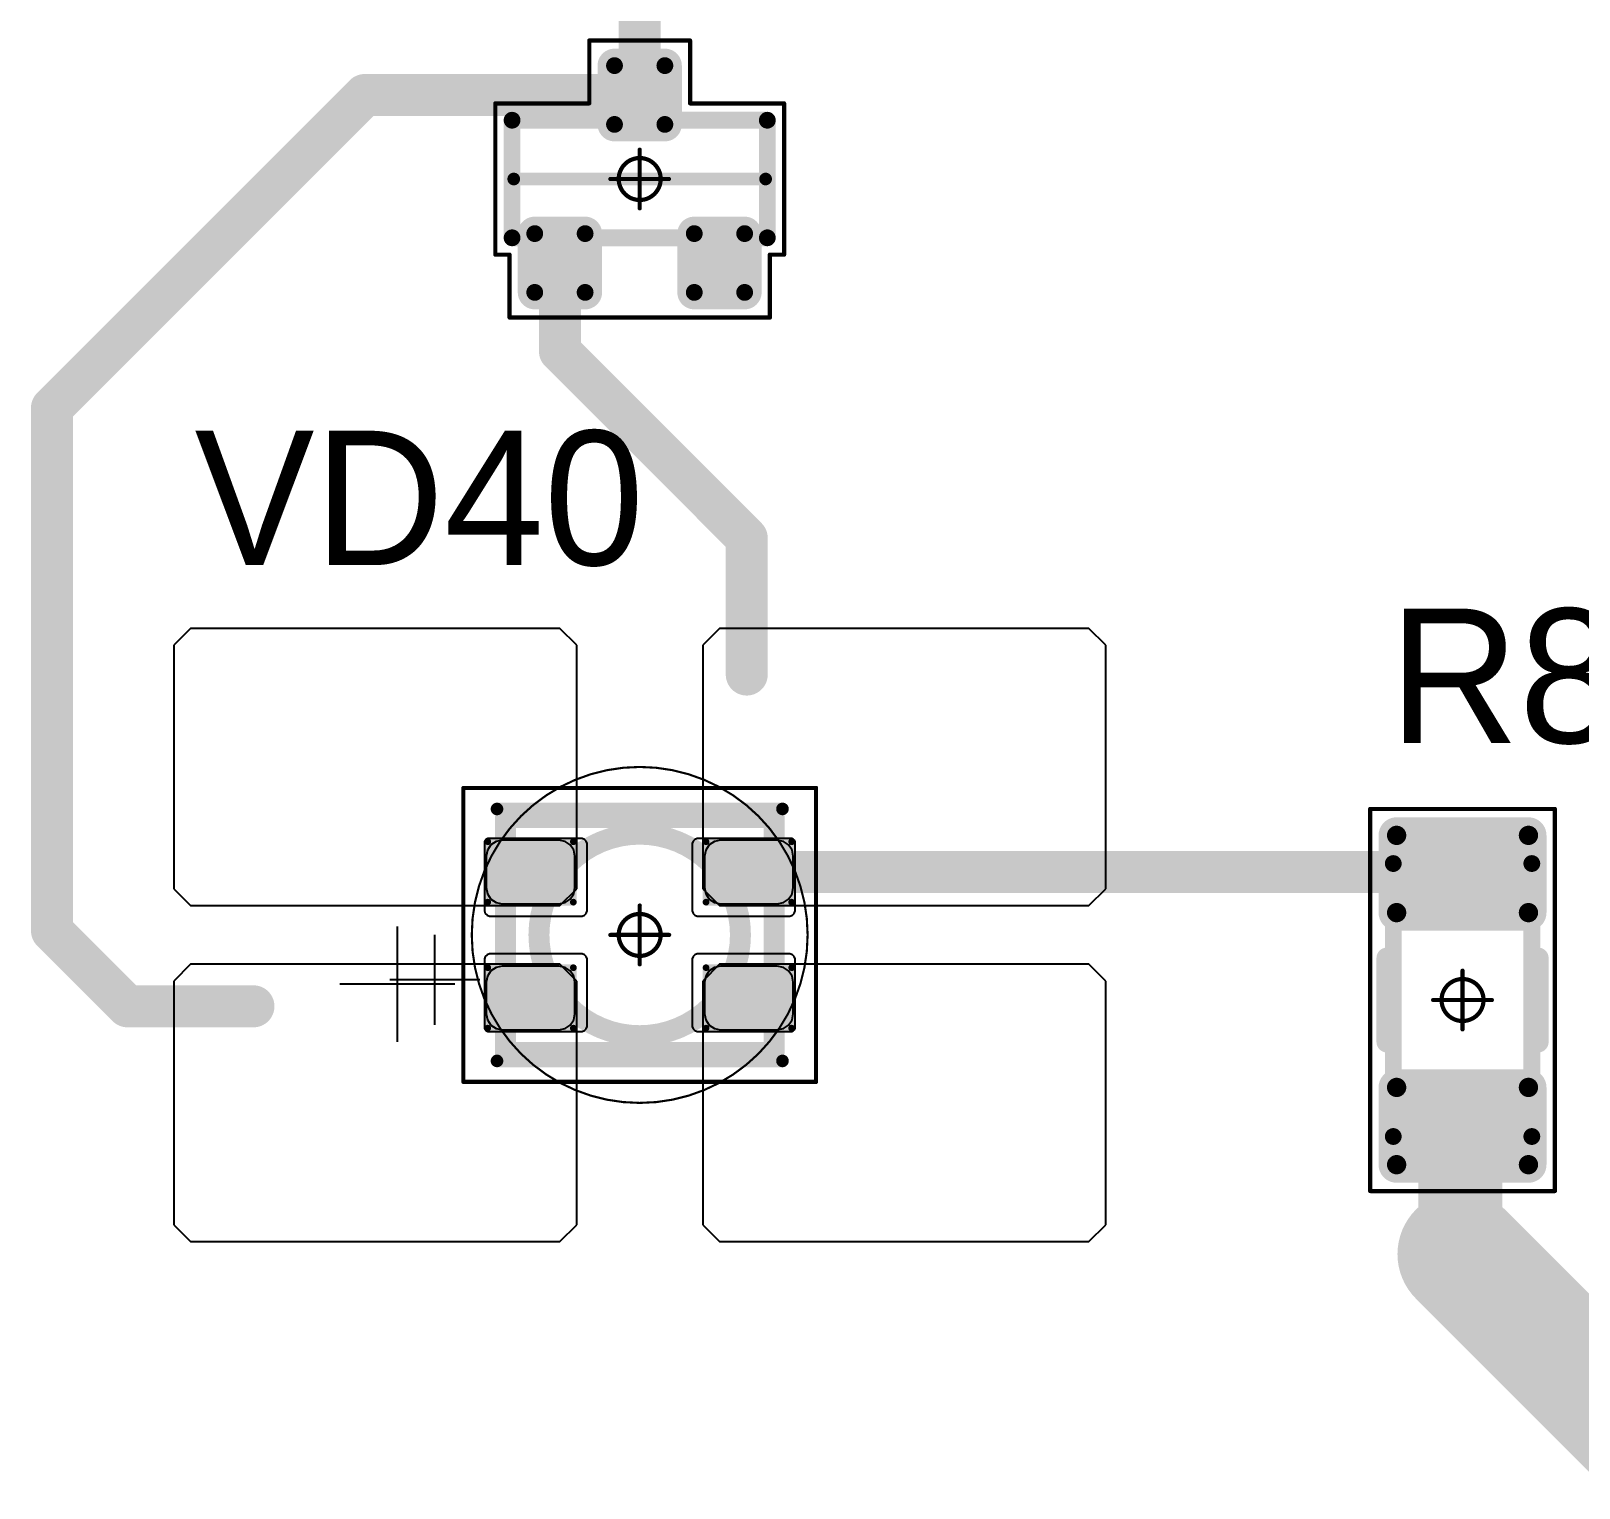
# Model space of a CAD drawing. Header units: millimetres. Extents: x 0 to 400, y 0 to 514.
# Drawn here: x 132.75 to 151.19, y 445.91 to 463.26 of the extents above; entities that cross this region are included whole.
import ezdxf

# ---------------------------------------------------------------- set-up
doc = ezdxf.new("R2010")
doc.units = ezdxf.units.MM
for name, color, linetype in [('Mechanical13', 56, 'Continuous'), ('Mechanical15', 56, 'Continuous'), ('Mechanical2', 216, 'Continuous'), ('TopLayer', 1, 'Continuous'), ('TopOverlay', 2, 'Continuous'), ('TopPaste', 8, 'Continuous'), ('TopSolder', 216, 'Continuous')]:
    doc.layers.add(name, color=color, linetype=linetype)

# ---------------------------------------------------------------- blocks, each defined once
blk = doc.blocks.new('SOT23_142')
at = {"layer": 'Mechanical13', "const_width": 0.2}
for points in [[(-0.7, 1.52), (0.7, 1.52)], [(-0.7, 1.52), (-0.7, -1.52)], [(0.7, 1.52), (0.7, -1.52)], [(-0.7, -1.52), (0.7, -1.52)]]:
    blk.add_lwpolyline(points, dxfattribs=at)
at = {"layer": 'Mechanical13', "const_width": 0.1}
for points in [[(-0.75, 1.52, 1), (-0.65, 1.52, 1)], [(-0.75, 1.52, 1), (-0.65, 1.52, 1)], [(0.65, 1.52, 1), (0.75, 1.52, 1)], [(0.65, 1.52, 1), (0.75, 1.52, 1)], [(-0.75, -1.52, 1), (-0.65, -1.52, 1)], [(-0.75, -1.52, 1), (-0.65, -1.52, 1)], [(0.65, -1.52, 1), (0.75, -1.52, 1)], [(0.65, -1.52, 1), (0.75, -1.52, 1)]]:
    blk.add_lwpolyline(points, format="xyb", close=True, dxfattribs=at)
at = {"layer": 'Mechanical15', "const_width": 0.05}
for points in [[(-0.9, 1.72), (-0.9, 1.55)], [(-0.9, 1.72), (0.9, 1.72)], [(0.9, 1.72), (0.9, 0.6)], [(-1.65, 1.55), (-1.65, -1.55)], [(-1.65, 1.55), (-0.9, 1.55)], [(0.9, 0.6), (1.65, 0.6)], [(1.65, 0.6), (1.65, -0.6)], [(0, 0.35), (0, -0.35)], [(-0.35, 0), (0.35, 0)], [(0.9, -0.6), (1.65, -0.6)], [(0.9, -0.6), (0.9, -1.72)], [(-1.65, -1.55), (-0.9, -1.55)], [(-0.9, -1.55), (-0.9, -1.72)], [(-0.9, -1.72), (0.9, -1.72)]]:
    blk.add_lwpolyline(points, dxfattribs=at)
at = {"layer": 'Mechanical15'}
for points, const_width in [([(-0.913, 1.72, 1), (-0.888, 1.72, 1)], 0.025), ([(-0.913, 1.72, 1), (-0.888, 1.72, 1)], 0.025), ([(0.888, 1.72, 1), (0.913, 1.72, 1)], 0.025), ([(0.888, 1.72, 1), (0.913, 1.72, 1)], 0.025), ([(-1.662, 1.55, 1), (-1.637, 1.55, 1)], 0.025), ([(-1.662, 1.55, 1), (-1.637, 1.55, 1)], 0.025), ([(-0.913, 1.55, 1), (-0.888, 1.55, 1)], 0.025), ([(-0.913, 1.55, 1), (-0.888, 1.55, 1)], 0.025), ([(0.888, 0.6, 1), (0.913, 0.6, 1)], 0.025), ([(0.888, 0.6, 1), (0.913, 0.6, 1)], 0.025), ([(1.637, 0.6, 1), (1.662, 0.6, 1)], 0.025), ([(1.637, 0.6, 1), (1.662, 0.6, 1)], 0.025), ([(-0.012, 0.35, 1), (0.012, 0.35, 1)], 0.025), ([(0.25, 0, 1), (-0.25, 0, 1)], 0.05), ([(-0.362, 0, 1), (-0.337, 0, 1)], 0.025), ([(-0.262, 0, 1), (-0.238, 0, 1)], 0.025), ([(0.238, 0, 1), (0.262, 0, 1)], 0.025), ([(0.337, 0, 1), (0.362, 0, 1)], 0.025), ([(-0.012, -0.35, 1), (0.012, -0.35, 1)], 0.025), ([(0.888, -0.6, 1), (0.913, -0.6, 1)], 0.025), ([(0.888, -0.6, 1), (0.913, -0.6, 1)], 0.025), ([(1.637, -0.6, 1), (1.662, -0.6, 1)], 0.025), ([(1.637, -0.6, 1), (1.662, -0.6, 1)], 0.025), ([(-1.662, -1.55, 1), (-1.637, -1.55, 1)], 0.025), ([(-1.662, -1.55, 1), (-1.637, -1.55, 1)], 0.025), ([(-0.913, -1.55, 1), (-0.888, -1.55, 1)], 0.025), ([(-0.913, -1.55, 1), (-0.888, -1.55, 1)], 0.025), ([(-0.913, -1.72, 1), (-0.888, -1.72, 1)], 0.025), ([(-0.913, -1.72, 1), (-0.888, -1.72, 1)], 0.025), ([(0.888, -1.72, 1), (0.913, -1.72, 1)], 0.025), ([(0.888, -1.72, 1), (0.913, -1.72, 1)], 0.025)]:
    blk.add_lwpolyline(points, format="xyb", close=True, dxfattribs=dict(at, const_width=const_width))
at = {"layer": 'TopLayer', "const_width": 0.1}
for points in [[(-1.4, 1.25, 1), (-1.3, 1.25, 1)], [(-0.7, 1.25, 1), (-0.6, 1.25, 1)], [(-1.4, 0.65, 1), (-1.3, 0.65, 1)], [(-0.7, 0.65, 1), (-0.6, 0.65, 1)], [(0.6, 0.3, 1), (0.7, 0.3, 1)], [(1.3, 0.3, 1), (1.4, 0.3, 1)], [(0.6, -0.3, 1), (0.7, -0.3, 1)], [(1.3, -0.3, 1), (1.4, -0.3, 1)], [(-1.4, -0.65, 1), (-1.3, -0.65, 1)], [(-0.7, -0.65, 1), (-0.6, -0.65, 1)], [(-1.4, -1.25, 1), (-1.3, -1.25, 1)], [(-0.7, -1.25, 1), (-0.6, -1.25, 1)]]:
    blk.add_lwpolyline(points, format="xyb", close=True, dxfattribs=at)
at = {"layer": 'TopLayer'}
for points in [[(-1.35, 1.35), (-1.35, 0.55), (-0.65, 1.35), (-0.65, 0.55)], [(-1.45, 1.25), (-1.45, 0.65), (-0.55, 1.25), (-0.55, 0.65)], [(0.65, 0.4), (0.65, -0.4), (1.35, 0.4), (1.35, -0.4)], [(0.55, 0.3), (0.55, -0.3), (1.45, 0.3), (1.45, -0.3)], [(-1.35, -0.55), (-1.35, -1.35), (-0.65, -0.55), (-0.65, -1.35)], [(-1.45, -0.65), (-1.45, -1.25), (-0.55, -0.65), (-0.55, -1.25)]]:
    blk.add_solid(points, dxfattribs=at)
at = {"layer": 'TopOverlay', "const_width": 0.15}
blk.add_lwpolyline([(0, 1.5), (0, -1.5)], dxfattribs=at)
at = {"layer": 'TopOverlay', "const_width": 0.075}
for points in [[(-0.038, 1.5, 1), (0.038, 1.5, 1)], [(-0.038, -1.5, 1), (0.038, -1.5, 1)]]:
    blk.add_lwpolyline(points, format="xyb", close=True, dxfattribs=at)
at = {"layer": 'TopPaste', "const_width": 0.075}
for points in [[(-1.387, 1.25, 1), (-1.313, 1.25, 1)], [(-0.687, 1.25, 1), (-0.613, 1.25, 1)], [(-1.387, 0.65, 1), (-1.313, 0.65, 1)], [(-0.687, 0.65, 1), (-0.613, 0.65, 1)], [(0.613, 0.3, 1), (0.687, 0.3, 1)], [(1.313, 0.3, 1), (1.387, 0.3, 1)], [(0.613, -0.3, 1), (0.687, -0.3, 1)], [(1.313, -0.3, 1), (1.387, -0.3, 1)], [(-1.387, -0.65, 1), (-1.313, -0.65, 1)], [(-0.687, -0.65, 1), (-0.613, -0.65, 1)], [(-1.387, -1.25, 1), (-1.313, -1.25, 1)], [(-0.687, -1.25, 1), (-0.613, -1.25, 1)]]:
    blk.add_lwpolyline(points, format="xyb", close=True, dxfattribs=at)
at = {"layer": 'TopPaste'}
for points in [[(-1.35, 1.325), (-1.35, 0.575), (-0.65, 1.325), (-0.65, 0.575)], [(-1.425, 1.25), (-1.425, 0.65), (-0.575, 1.25), (-0.575, 0.65)], [(0.65, 0.375), (0.65, -0.375), (1.35, 0.375), (1.35, -0.375)], [(0.575, 0.3), (0.575, -0.3), (1.425, 0.3), (1.425, -0.3)], [(-1.425, -0.65), (-1.425, -1.25), (-0.575, -0.65), (-0.575, -1.25)], [(-1.35, -0.575), (-1.35, -1.325), (-0.65, -0.575), (-0.65, -1.325)]]:
    blk.add_solid(points, dxfattribs=at)
at = {"layer": 'TopSolder', "const_width": 0.202}
for points in [[(-1.451, 1.25, 1), (-1.249, 1.25, 1)], [(-0.751, 1.25, 1), (-0.549, 1.25, 1)], [(-1.451, 0.65, 1), (-1.249, 0.65, 1)], [(-0.751, 0.65, 1), (-0.549, 0.65, 1)], [(0.549, 0.3, 1), (0.751, 0.3, 1)], [(1.249, 0.3, 1), (1.451, 0.3, 1)], [(0.549, -0.3, 1), (0.751, -0.3, 1)], [(1.249, -0.3, 1), (1.451, -0.3, 1)], [(-1.451, -0.65, 1), (-1.249, -0.65, 1)], [(-0.751, -0.65, 1), (-0.549, -0.65, 1)], [(-1.451, -1.25, 1), (-1.249, -1.25, 1)], [(-0.751, -1.25, 1), (-0.549, -1.25, 1)]]:
    blk.add_lwpolyline(points, format="xyb", close=True, dxfattribs=at)
at = {"layer": 'TopSolder'}
for points in [[(-1.35, 1.452), (-1.35, 0.448), (-0.65, 1.452), (-0.65, 0.448)], [(-1.552, 1.25), (-1.552, 0.65), (-0.448, 1.25), (-0.448, 0.65)], [(0.65, 0.502), (0.65, -0.502), (1.35, 0.502), (1.35, -0.502)], [(0.448, 0.3), (0.448, -0.3), (1.552, 0.3), (1.552, -0.3)], [(-1.35, -0.448), (-1.35, -1.452), (-0.65, -0.448), (-0.65, -1.452)], [(-1.552, -0.65), (-1.552, -1.25), (-0.448, -0.65), (-0.448, -1.25)]]:
    blk.add_solid(points, dxfattribs=at)
blk = doc.blocks.new('E65F_315')
at = {"layer": 'Mechanical13'}
for p, q in [((2.441, 1.071), (2.441, 0)), ((1.905, 0.536), (2.976, 0.536))]:
    blk.add_line(p, q, dxfattribs=at)
at = {"layer": 'Mechanical13', "const_width": 0.25}
for points in [[(-1.6, 1.4), (-1.6, -1.4)], [(1.6, 1.4), (-1.6, 1.4)], [(1.6, 1.4), (1.6, -1.4)], [(1.6, -1.4), (-1.6, -1.4)]]:
    blk.add_lwpolyline(points, dxfattribs=at)
at = {"layer": 'Mechanical13'}
for points, const_width in [([(-1.663, 1.4, 1), (-1.538, 1.4, 1)], 0.125), ([(-1.663, 1.4, 1), (-1.538, 1.4, 1)], 0.125), ([(1.537, 1.4, 1), (1.662, 1.4, 1)], 0.125), ([(1.537, 1.4, 1), (1.662, 1.4, 1)], 0.125), ([(1.2, 0, 1), (-1.2, 0, 1)], 0.25), ([(-1.263, 0, 1), (-1.138, 0, 1)], 0.125), ([(1.137, 0, 1), (1.262, 0, 1)], 0.125), ([(-1.663, -1.4, 1), (-1.538, -1.4, 1)], 0.125), ([(-1.663, -1.4, 1), (-1.538, -1.4, 1)], 0.125), ([(1.537, -1.4, 1), (1.662, -1.4, 1)], 0.125), ([(1.537, -1.4, 1), (1.662, -1.4, 1)], 0.125)]:
    blk.add_lwpolyline(points, format="xyb", close=True, dxfattribs=dict(at, const_width=const_width))
at = {"layer": 'Mechanical15', "const_width": 0.05}
for points in [[(2.1, 1.75), (-2.1, 1.75)], [(-2.1, 1.75), (-2.1, -1.75)], [(2.1, 1.75), (2.1, -1.75)], [(0, 0.35), (0, -0.35)], [(0, 0.35), (0, -0.35)], [(0.35, 0), (-0.35, 0)], [(0.35, 0), (-0.35, 0)], [(2.1, -1.75), (-2.1, -1.75)]]:
    blk.add_lwpolyline(points, dxfattribs=at)
at = {"layer": 'Mechanical15'}
for points, const_width in [([(-2.113, 1.75, 1), (-2.088, 1.75, 1)], 0.025), ([(-2.113, 1.75, 1), (-2.088, 1.75, 1)], 0.025), ([(2.087, 1.75, 1), (2.112, 1.75, 1)], 0.025), ([(2.087, 1.75, 1), (2.112, 1.75, 1)], 0.025), ([(-0.013, 0.35, 1), (0.012, 0.35, 1)], 0.025), ([(-0.013, 0.35, 1), (0.012, 0.35, 1)], 0.025), ([(0.25, 0, 1), (-0.25, 0, 1)], 0.05), ([(0.25, 0, 1), (-0.25, 0, 1)], 0.05), ([(-0.363, 0, 1), (-0.338, 0, 1)], 0.025), ([(-0.363, 0, 1), (-0.338, 0, 1)], 0.025), ([(-0.263, 0, 1), (-0.238, 0, 1)], 0.025), ([(-0.263, 0, 1), (-0.238, 0, 1)], 0.025), ([(0.237, 0, 1), (0.262, 0, 1)], 0.025), ([(0.237, 0, 1), (0.262, 0, 1)], 0.025), ([(0.337, 0, 1), (0.362, 0, 1)], 0.025), ([(0.337, 0, 1), (0.362, 0, 1)], 0.025), ([(-0.013, -0.35, 1), (0.012, -0.35, 1)], 0.025), ([(-0.013, -0.35, 1), (0.012, -0.35, 1)], 0.025), ([(-2.113, -1.75, 1), (-2.088, -1.75, 1)], 0.025), ([(-2.113, -1.75, 1), (-2.088, -1.75, 1)], 0.025), ([(2.087, -1.75, 1), (2.112, -1.75, 1)], 0.025), ([(2.087, -1.75, 1), (2.112, -1.75, 1)], 0.025)]:
    blk.add_lwpolyline(points, format="xyb", close=True, dxfattribs=dict(at, const_width=const_width))
at = {"layer": 'TopLayer'}
for p, q in [((-5.35, 3.65), (-5.55, 3.45)), ((-0.95, 3.65), (-5.35, 3.65)), ((-5.35, 3.65), (-5.35, 3.65)), ((-0.75, 3.45), (-0.95, 3.65)), ((0.95, 3.65), (0.75, 3.45)), ((5.35, 3.65), (0.95, 3.65)), ((0.95, 3.65), (0.95, 3.65)), ((5.55, 3.45), (5.35, 3.65)), ((-5.55, 3.45), (-5.55, 3.45)), ((-5.55, 3.45), (-5.55, 0.55)), ((-0.75, 0.55), (-0.75, 3.45)), ((0.75, 3.45), (0.75, 3.45)), ((0.75, 3.45), (0.75, 0.55)), ((5.55, 0.55), (5.55, 3.45)), ((-5.55, 0.55), (-5.35, 0.35)), ((-0.95, 0.35), (-0.75, 0.55)), ((0.75, 0.55), (0.95, 0.35)), ((5.35, 0.35), (5.55, 0.55)), ((-5.35, 0.35), (-0.95, 0.35)), ((0.95, 0.35), (5.35, 0.35)), ((-5.35, -0.35), (-5.55, -0.55)), ((-0.95, -0.35), (-5.35, -0.35)), ((-5.35, -0.35), (-5.35, -0.35)), ((-0.75, -0.55), (-0.95, -0.35)), ((0.95, -0.35), (0.75, -0.55)), ((5.35, -0.35), (0.95, -0.35)), ((0.95, -0.35), (0.95, -0.35)), ((5.55, -0.55), (5.35, -0.35)), ((-5.55, -0.55), (-5.55, -0.55)), ((-5.55, -0.55), (-5.55, -3.45)), ((-0.75, -3.45), (-0.75, -0.55)), ((0.75, -0.55), (0.75, -0.55)), ((0.75, -0.55), (0.75, -3.45)), ((5.55, -3.45), (5.55, -0.55)), ((-5.55, -3.45), (-5.35, -3.65)), ((-0.95, -3.65), (-0.75, -3.45)), ((0.75, -3.45), (0.95, -3.65)), ((5.35, -3.65), (5.55, -3.45)), ((-5.35, -3.65), (-0.95, -3.65)), ((0.95, -3.65), (5.35, -3.65))]:
    blk.add_line(p, q, dxfattribs=at)
at = {"layer": 'TopLayer', "const_width": 0.04}
for points in [[(-1.83, 1.11, 1), (-1.79, 1.11, 1)], [(-0.81, 1.11, 1), (-0.77, 1.11, 1)], [(0.77, 1.11, 1), (0.81, 1.11, 1)], [(1.79, 1.11, 1), (1.83, 1.11, 1)], [(-1.83, 0.39, 1), (-1.79, 0.39, 1)], [(-0.81, 0.39, 1), (-0.77, 0.39, 1)], [(0.77, 0.39, 1), (0.81, 0.39, 1)], [(1.79, 0.39, 1), (1.83, 0.39, 1)], [(-1.83, -0.39, 1), (-1.79, -0.39, 1)], [(-0.81, -0.39, 1), (-0.77, -0.39, 1)], [(0.77, -0.39, 1), (0.81, -0.39, 1)], [(1.79, -0.39, 1), (1.83, -0.39, 1)], [(-1.83, -1.11, 1), (-1.79, -1.11, 1)], [(-0.81, -1.11, 1), (-0.77, -1.11, 1)], [(0.77, -1.11, 1), (0.81, -1.11, 1)], [(1.79, -1.11, 1), (1.83, -1.11, 1)]]:
    blk.add_lwpolyline(points, format="xyb", close=True, dxfattribs=at)
at = {"layer": 'TopLayer'}
for points in [[(-1.85, 1.11), (-1.85, 0.39), (-0.75, 1.11), (-0.75, 0.39)], [(-1.81, 1.15), (-1.81, 0.35), (-0.79, 1.15), (-0.79, 0.35)], [(0.75, 1.11), (0.75, 0.39), (1.85, 1.11), (1.85, 0.39)], [(0.79, 1.15), (0.79, 0.35), (1.81, 1.15), (1.81, 0.35)], [(-1.81, -0.35), (-1.81, -1.15), (-0.79, -0.35), (-0.79, -1.15)], [(0.79, -0.35), (0.79, -1.15), (1.81, -0.35), (1.81, -1.15)], [(-1.85, -0.39), (-1.85, -1.11), (-0.75, -0.39), (-0.75, -1.11)], [(0.75, -0.39), (0.75, -1.11), (1.85, -0.39), (1.85, -1.11)]]:
    blk.add_solid(points, dxfattribs=at)
at = {"layer": 'TopOverlay'}
for p, q in [((2.886, 1.271), (2.886, -0.1)), ((2.2, 0.586), (3.571, 0.586))]:
    blk.add_line(p, q, dxfattribs=at)
at = {"layer": 'TopOverlay', "const_width": 0.15}
for points in [[(1.7, 1.5), (-1.7, 1.5)], [(1.7, -1.5), (-1.7, -1.5)]]:
    blk.add_lwpolyline(points, dxfattribs=at)
at = {"layer": 'TopOverlay', "const_width": 0.075}
for points in [[(-1.738, 1.5, 1), (-1.663, 1.5, 1)], [(1.662, 1.5, 1), (1.737, 1.5, 1)], [(-1.738, -1.5, 1), (-1.663, -1.5, 1)], [(1.662, -1.5, 1), (1.737, -1.5, 1)]]:
    blk.add_lwpolyline(points, format="xyb", close=True, dxfattribs=at)
at = {"layer": 'TopPaste'}
for p, q in [((-1.711, 1.114), (-1.773, 1.073)), ((-1.638, 1.129), (-1.711, 1.114)), ((-0.963, 1.129), (-1.638, 1.129)), ((-0.889, 1.114), (-0.963, 1.129)), ((-0.827, 1.073), (-0.889, 1.114)), ((0.889, 1.114), (0.827, 1.073)), ((0.962, 1.129), (0.889, 1.114)), ((1.637, 1.129), (0.962, 1.129)), ((1.711, 1.114), (1.637, 1.129)), ((1.773, 1.073), (1.711, 1.114)), ((-1.814, 1.011), (-1.829, 0.938)), ((-1.829, 0.938), (-1.829, 0.563)), ((-1.773, 1.073), (-1.814, 1.011)), ((-0.786, 1.011), (-0.827, 1.073)), ((-0.771, 0.938), (-0.786, 1.011)), ((-0.771, 0.563), (-0.771, 0.938)), ((0.786, 1.011), (0.771, 0.938)), ((0.771, 0.938), (0.771, 0.563)), ((0.827, 1.073), (0.786, 1.011)), ((1.814, 1.011), (1.773, 1.073)), ((1.829, 0.938), (1.814, 1.011)), ((1.829, 0.563), (1.829, 0.938)), ((-1.829, 0.563), (-1.814, 0.489)), ((-0.786, 0.489), (-0.771, 0.563)), ((0.771, 0.563), (0.786, 0.489)), ((1.814, 0.489), (1.829, 0.563)), ((-1.814, 0.489), (-1.773, 0.427)), ((-1.773, 0.427), (-1.711, 0.386)), ((-1.711, 0.386), (-1.638, 0.371)), ((-1.638, 0.371), (-0.963, 0.371)), ((-0.963, 0.371), (-0.889, 0.386)), ((-0.889, 0.386), (-0.827, 0.427)), ((-0.827, 0.427), (-0.786, 0.489)), ((0.786, 0.489), (0.827, 0.427)), ((0.827, 0.427), (0.889, 0.386)), ((0.889, 0.386), (0.962, 0.371)), ((0.962, 0.371), (1.637, 0.371)), ((1.637, 0.371), (1.711, 0.386)), ((1.711, 0.386), (1.773, 0.427)), ((1.773, 0.427), (1.814, 0.489)), ((-1.814, -0.489), (-1.829, -0.563)), ((-1.773, -0.427), (-1.814, -0.489)), ((-1.711, -0.386), (-1.773, -0.427)), ((-1.638, -0.371), (-1.711, -0.386)), ((-0.963, -0.371), (-1.638, -0.371)), ((-0.889, -0.386), (-0.963, -0.371)), ((-0.827, -0.427), (-0.889, -0.386)), ((-0.786, -0.489), (-0.827, -0.427)), ((-0.771, -0.563), (-0.786, -0.489)), ((0.786, -0.489), (0.771, -0.563)), ((0.827, -0.427), (0.786, -0.489)), ((0.889, -0.386), (0.827, -0.427)), ((0.962, -0.371), (0.889, -0.386)), ((1.637, -0.371), (0.962, -0.371)), ((1.711, -0.386), (1.637, -0.371)), ((1.773, -0.427), (1.711, -0.386)), ((1.814, -0.489), (1.773, -0.427)), ((1.829, -0.563), (1.814, -0.489)), ((-1.829, -0.563), (-1.829, -0.938)), ((-0.771, -0.938), (-0.771, -0.563)), ((0.771, -0.563), (0.771, -0.938)), ((1.829, -0.938), (1.829, -0.563)), ((-1.829, -0.938), (-1.814, -1.011)), ((-1.814, -1.011), (-1.773, -1.073)), ((-1.773, -1.073), (-1.711, -1.114)), ((-0.889, -1.114), (-0.827, -1.073)), ((-0.827, -1.073), (-0.786, -1.011)), ((-0.786, -1.011), (-0.771, -0.938)), ((0.771, -0.938), (0.786, -1.011)), ((0.786, -1.011), (0.827, -1.073)), ((0.827, -1.073), (0.889, -1.114)), ((1.711, -1.114), (1.773, -1.073)), ((1.773, -1.073), (1.814, -1.011)), ((1.814, -1.011), (1.829, -0.938)), ((-1.711, -1.114), (-1.638, -1.129)), ((-1.638, -1.129), (-0.963, -1.129)), ((-0.963, -1.129), (-0.889, -1.114)), ((0.889, -1.114), (0.962, -1.129)), ((0.962, -1.129), (1.637, -1.129)), ((1.637, -1.129), (1.711, -1.114))]:
    blk.add_line(p, q, dxfattribs=at)
at = {"layer": 'TopSolder'}
for p, q in [((-1.842, 1.129), (-1.85, 1.111)), ((-1.85, 1.111), (-1.85, 1.101)), ((-1.828, 1.143), (-1.842, 1.129)), ((-1.81, 1.151), (-1.828, 1.143)), ((-1.8, 1.151), (-1.81, 1.151)), ((-0.7, 1.151), (-1.8, 1.151)), ((-0.685, 1.151), (-0.7, 1.151)), ((-0.7, 1.151), (-0.7, 1.151)), ((-0.658, 1.139), (-0.685, 1.151)), ((-0.636, 1.118), (-0.658, 1.139)), ((-0.625, 1.09), (-0.636, 1.118)), ((0.636, 1.118), (0.625, 1.09)), ((0.657, 1.139), (0.636, 1.118)), ((0.685, 1.151), (0.657, 1.139)), ((0.7, 1.151), (0.685, 1.151)), ((1.8, 1.151), (0.7, 1.151)), ((1.81, 1.151), (1.8, 1.151)), ((1.8, 1.151), (1.8, 1.151)), ((1.828, 1.143), (1.81, 1.151)), ((1.842, 1.129), (1.828, 1.143)), ((1.85, 1.111), (1.842, 1.129)), ((1.85, 1.101), (1.85, 1.111)), ((-1.85, 1.101), (-1.85, 1.101)), ((-1.85, 1.101), (-1.85, 0.301)), ((-0.625, 1.076), (-0.625, 1.09)), ((-0.625, 0.301), (-0.625, 1.076)), ((0.625, 1.09), (0.625, 1.076)), ((0.625, 1.076), (0.625, 1.076)), ((0.625, 1.076), (0.625, 0.301)), ((1.85, 0.301), (1.85, 1.101)), ((-1.85, 0.301), (-1.85, 0.286)), ((-1.85, 0.286), (-1.839, 0.258)), ((-1.839, 0.258), (-1.818, 0.237)), ((-1.818, 0.237), (-1.79, 0.226)), ((-1.79, 0.226), (-1.775, 0.226)), ((-1.775, 0.226), (-1.775, 0.226)), ((-1.775, 0.226), (-0.7, 0.226)), ((-0.7, 0.226), (-0.685, 0.226)), ((-0.685, 0.226), (-0.658, 0.237)), ((-0.658, 0.237), (-0.636, 0.258)), ((-0.636, 0.258), (-0.625, 0.286)), ((-0.625, 0.286), (-0.625, 0.301)), ((-0.625, 0.301), (-0.625, 0.301)), ((0.625, 0.301), (0.625, 0.286)), ((0.625, 0.286), (0.636, 0.258)), ((0.636, 0.258), (0.657, 0.237)), ((0.657, 0.237), (0.685, 0.226)), ((0.685, 0.226), (0.7, 0.226)), ((0.7, 0.226), (0.7, 0.226)), ((0.7, 0.226), (1.775, 0.226)), ((1.775, 0.226), (1.79, 0.226)), ((1.79, 0.226), (1.817, 0.237)), ((1.817, 0.237), (1.839, 0.258)), ((1.839, 0.258), (1.85, 0.286)), ((1.85, 0.286), (1.85, 0.301)), ((1.85, 0.301), (1.85, 0.301)), ((-1.839, -0.257), (-1.85, -0.285)), ((-1.85, -0.285), (-1.85, -0.299)), ((-1.85, -0.299), (-1.85, -0.299)), ((-1.85, -0.299), (-1.85, -1.099)), ((-1.818, -0.236), (-1.839, -0.257)), ((-1.79, -0.224), (-1.818, -0.236)), ((-1.775, -0.224), (-1.79, -0.224)), ((-0.7, -0.224), (-1.775, -0.224)), ((-0.685, -0.224), (-0.7, -0.224)), ((-0.7, -0.224), (-0.7, -0.224)), ((-0.658, -0.236), (-0.685, -0.224)), ((-0.636, -0.257), (-0.658, -0.236)), ((-0.625, -0.285), (-0.636, -0.257)), ((-0.625, -0.299), (-0.625, -0.285)), ((-0.625, -1.074), (-0.625, -0.299)), ((0.636, -0.257), (0.625, -0.285)), ((0.625, -0.285), (0.625, -0.299)), ((0.625, -0.299), (0.625, -0.299)), ((0.625, -0.299), (0.625, -1.074)), ((0.657, -0.236), (0.636, -0.257)), ((0.685, -0.224), (0.657, -0.236)), ((0.7, -0.224), (0.685, -0.224)), ((1.775, -0.224), (0.7, -0.224)), ((1.79, -0.224), (1.775, -0.224)), ((1.775, -0.224), (1.775, -0.224)), ((1.817, -0.236), (1.79, -0.224)), ((1.839, -0.257), (1.817, -0.236)), ((1.85, -0.285), (1.839, -0.257)), ((1.85, -0.299), (1.85, -0.285)), ((1.85, -1.099), (1.85, -0.299)), ((-1.85, -1.099), (-1.85, -1.109)), ((-0.636, -1.117), (-0.625, -1.089)), ((-0.625, -1.089), (-0.625, -1.074)), ((-0.625, -1.074), (-0.625, -1.074)), ((0.625, -1.074), (0.625, -1.089)), ((0.625, -1.089), (0.636, -1.117)), ((1.85, -1.109), (1.85, -1.099)), ((1.85, -1.099), (1.85, -1.099)), ((-1.85, -1.109), (-1.842, -1.128)), ((-1.842, -1.128), (-1.828, -1.142)), ((-1.828, -1.142), (-1.81, -1.149)), ((-1.81, -1.149), (-1.8, -1.149)), ((-1.8, -1.149), (-0.7, -1.149)), ((-1.8, -1.149), (-1.8, -1.149)), ((-0.7, -1.149), (-0.685, -1.149)), ((-0.685, -1.149), (-0.658, -1.138)), ((-0.658, -1.138), (-0.636, -1.117)), ((0.636, -1.117), (0.657, -1.138)), ((0.657, -1.138), (0.685, -1.149)), ((0.685, -1.149), (0.7, -1.149)), ((0.7, -1.149), (1.8, -1.149)), ((0.7, -1.149), (0.7, -1.149)), ((1.8, -1.149), (1.81, -1.149)), ((1.81, -1.149), (1.828, -1.142)), ((1.828, -1.142), (1.842, -1.128)), ((1.842, -1.128), (1.85, -1.109))]:
    blk.add_line(p, q, dxfattribs=at)
blk = doc.blocks.new('RC1206S_384')
at = {"layer": 'Mechanical13', "const_width": 0.2}
for points in [[(-1.625, -0.825), (-1.625, 0.825)], [(1.625, 0.825), (-1.625, 0.825)], [(1.625, -0.825), (1.625, 0.825)], [(1.625, -0.825), (-1.625, -0.825)]]:
    blk.add_lwpolyline(points, dxfattribs=at)
at = {"layer": 'Mechanical13', "const_width": 0.1}
for points in [[(-1.675, 0.825, 1), (-1.575, 0.825, 1)], [(-1.675, 0.825, 1), (-1.575, 0.825, 1)], [(1.575, 0.825, 1), (1.675, 0.825, 1)], [(1.575, 0.825, 1), (1.675, 0.825, 1)], [(-1.675, -0.825, 1), (-1.575, -0.825, 1)], [(-1.675, -0.825, 1), (-1.575, -0.825, 1)], [(1.575, -0.825, 1), (1.675, -0.825, 1)], [(1.575, -0.825, 1), (1.675, -0.825, 1)]]:
    blk.add_lwpolyline(points, format="xyb", close=True, dxfattribs=at)
at = {"layer": 'Mechanical15', "const_width": 0.05}
for points in [[(-2.275, -1.1), (-2.275, 1.1)], [(2.275, 1.1), (-2.275, 1.1)], [(2.275, -1.1), (2.275, 1.1)], [(0, -0.35), (0, 0.35)], [(0.35, 0), (-0.35, 0)], [(2.275, -1.1), (-2.275, -1.1)]]:
    blk.add_lwpolyline(points, dxfattribs=at)
at = {"layer": 'Mechanical15'}
for points, const_width in [([(-2.287, 1.1, 1), (-2.262, 1.1, 1)], 0.025), ([(-2.287, 1.1, 1), (-2.262, 1.1, 1)], 0.025), ([(2.262, 1.1, 1), (2.287, 1.1, 1)], 0.025), ([(2.262, 1.1, 1), (2.287, 1.1, 1)], 0.025), ([(-0.012, 0.35, 1), (0.012, 0.35, 1)], 0.025), ([(0.25, 0, 1), (-0.25, 0, 1)], 0.05), ([(-0.362, 0, 1), (-0.337, 0, 1)], 0.025), ([(-0.262, 0, 1), (-0.238, 0, 1)], 0.025), ([(0.238, 0, 1), (0.262, 0, 1)], 0.025), ([(0.337, 0, 1), (0.362, 0, 1)], 0.025), ([(-0.012, -0.35, 1), (0.012, -0.35, 1)], 0.025), ([(-2.287, -1.1, 1), (-2.262, -1.1, 1)], 0.025), ([(-2.287, -1.1, 1), (-2.262, -1.1, 1)], 0.025), ([(2.262, -1.1, 1), (2.287, -1.1, 1)], 0.025), ([(2.262, -1.1, 1), (2.287, -1.1, 1)], 0.025)]:
    blk.add_lwpolyline(points, format="xyb", close=True, dxfattribs=dict(at, const_width=const_width))
at = {"layer": 'TopLayer', "const_width": 0.115}
for points in [[(-2.018, 0.785, 1), (-1.903, 0.785, 1)], [(-1.098, 0.785, 1), (-0.983, 0.785, 1)], [(0.983, 0.785, 1), (1.098, 0.785, 1)], [(1.903, 0.785, 1), (2.018, 0.785, 1)], [(-2.018, -0.785, 1), (-1.903, -0.785, 1)], [(-1.098, -0.785, 1), (-0.983, -0.785, 1)], [(0.983, -0.785, 1), (1.098, -0.785, 1)], [(1.903, -0.785, 1), (2.018, -0.785, 1)]]:
    blk.add_lwpolyline(points, format="xyb", close=True, dxfattribs=at)
at = {"layer": 'TopLayer'}
for points in [[(-2.075, -0.785), (-0.925, -0.785), (-2.075, 0.785), (-0.925, 0.785)], [(-1.96, -0.9), (-1.04, -0.9), (-1.96, 0.9), (-1.04, 0.9)], [(0.925, -0.785), (2.075, -0.785), (0.925, 0.785), (2.075, 0.785)], [(1.04, -0.9), (1.96, -0.9), (1.04, 0.9), (1.96, 0.9)]]:
    blk.add_solid(points, dxfattribs=at)
at = {"layer": 'TopOverlay', "const_width": 0.25}
for points in [[(0.5, 0.9), (-0.5, 0.9)], [(0.5, -0.9), (-0.5, -0.9)]]:
    blk.add_lwpolyline(points, dxfattribs=at)
at = {"layer": 'TopOverlay', "const_width": 0.125}
for points in [[(-0.562, 0.9, 1), (-0.437, 0.9, 1)], [(0.437, 0.9, 1), (0.562, 0.9, 1)], [(-0.562, -0.9, 1), (-0.437, -0.9, 1)], [(0.437, -0.9, 1), (0.562, -0.9, 1)]]:
    blk.add_lwpolyline(points, format="xyb", close=True, dxfattribs=at)
at = {"layer": 'TopPaste', "const_width": 0.09}
for points in [[(-2.005, 0.785, 1), (-1.915, 0.785, 1)], [(-1.085, 0.785, 1), (-0.995, 0.785, 1)], [(0.995, 0.785, 1), (1.085, 0.785, 1)], [(1.915, 0.785, 1), (2.005, 0.785, 1)], [(-2.005, -0.785, 1), (-1.915, -0.785, 1)], [(-1.085, -0.785, 1), (-0.995, -0.785, 1)], [(0.995, -0.785, 1), (1.085, -0.785, 1)], [(1.915, -0.785, 1), (2.005, -0.785, 1)]]:
    blk.add_lwpolyline(points, format="xyb", close=True, dxfattribs=at)
at = {"layer": 'TopPaste'}
for points in [[(-2.05, -0.785), (-0.95, -0.785), (-2.05, 0.785), (-0.95, 0.785)], [(-1.96, -0.875), (-1.04, -0.875), (-1.96, 0.875), (-1.04, 0.875)], [(0.95, -0.785), (2.05, -0.785), (0.95, 0.785), (2.05, 0.785)], [(1.04, -0.875), (1.96, -0.875), (1.04, 0.875), (1.96, 0.875)]]:
    blk.add_solid(points, dxfattribs=at)
at = {"layer": 'TopSolder', "const_width": 0.215}
for points in [[(-2.068, 0.785, 1), (-1.853, 0.785, 1)], [(-1.148, 0.785, 1), (-0.933, 0.785, 1)], [(0.933, 0.785, 1), (1.148, 0.785, 1)], [(1.853, 0.785, 1), (2.068, 0.785, 1)], [(-2.068, -0.785, 1), (-1.853, -0.785, 1)], [(-1.148, -0.785, 1), (-0.933, -0.785, 1)], [(0.933, -0.785, 1), (1.148, -0.785, 1)], [(1.853, -0.785, 1), (2.068, -0.785, 1)]]:
    blk.add_lwpolyline(points, format="xyb", close=True, dxfattribs=at)
at = {"layer": 'TopSolder'}
for points in [[(-1.96, -1), (-1.04, -1), (-1.96, 1), (-1.04, 1)], [(1.04, -1), (1.96, -1), (1.04, 1), (1.96, 1)], [(-2.175, -0.785), (-0.825, -0.785), (-2.175, 0.785), (-0.825, 0.785)], [(0.825, -0.785), (2.175, -0.785), (0.825, 0.785), (2.175, 0.785)]]:
    blk.add_solid(points, dxfattribs=at)

msp = doc.modelspace()

# ---------------------------------------------------------------- linework, layer by layer
at = {"layer": 'Mechanical2'}
for points, const_width in [([(142, 452.5, 1), (138, 452.5, 1)], 0.0254), ([(140, 454.5, 1), (140, 454.5, 1)], 0.0005), ([(137.994, 452.5, 1), (138.006, 452.5, 1)], 0.0127), ([(138, 452.5, 1), (138, 452.5, 1)], 0.0005), ([(141.994, 452.5, 1), (142.006, 452.5, 1)], 0.0127), ([(142, 452.5, 1), (142, 452.5, 1)], 0.0005), ([(140, 450.5, 1), (140, 450.5, 1)], 0.0005)]:
    msp.add_lwpolyline(points, format="xyb", close=True, dxfattribs=dict(at, const_width=const_width))
at = {"layer": 'Mechanical2', "const_width": 0.001}
for points in [[(140, 450.5), (140, 454.5)], [(138, 452.5), (142, 452.5)]]:
    msp.add_lwpolyline(points, dxfattribs=at)
at = {"layer": 'TopLayer'}
for points, const_width in [([(140, 462.5), (140, 463.6)], 0.5), ([(133, 458.775), (136.725, 462.5)], 0.5), ([(136.725, 462.5), (140, 462.5)], 0.5), ([(139.05, 459.45), (139.05, 460.5)], 0.5), ([(139.05, 459.45), (141.275, 457.225)], 0.5), ([(133, 452.55), (133, 458.775)], 0.5), ([(141.275, 455.6), (141.275, 457.225)], 0.5), ([(141.3, 453.25), (149.575, 453.25)], 0.5), ([(149.575, 453.25), (149.8, 453.025)], 0.5), ([(133, 452.55), (133.9, 451.65)], 0.5), ([(133.9, 451.65), (135.4, 451.65)], 0.5), ([(149.775, 450), (149.8, 450.025)], 1), ([(149.775, 448.7), (149.775, 450)], 1), ([(149.775, 448.7), (152.2, 446.275)], 1.5)]:
    msp.add_lwpolyline(points, dxfattribs=dict(at, const_width=const_width))
for points, const_width in [([(136.6, 462.5, 1), (136.85, 462.5, 1)], 0.25), ([(136.6, 462.5, 1), (136.85, 462.5, 1)], 0.25), ([(139.875, 462.5, 1), (140.125, 462.5, 1)], 0.25), ([(139.875, 462.5, 1), (140.125, 462.5, 1)], 0.25), ([(138.925, 460.5, 1), (139.175, 460.5, 1)], 0.25), ([(138.925, 459.45, 1), (139.175, 459.45, 1)], 0.25), ([(138.925, 459.45, 1), (139.175, 459.45, 1)], 0.25), ([(132.875, 458.775, 1), (133.125, 458.775, 1)], 0.25), ([(132.875, 458.775, 1), (133.125, 458.775, 1)], 0.25), ([(141.15, 457.225, 1), (141.4, 457.225, 1)], 0.25), ([(141.15, 457.225, 1), (141.4, 457.225, 1)], 0.25), ([(141.15, 455.6, 1), (141.4, 455.6, 1)], 0.25), ([(141.175, 453.25, 1), (141.425, 453.25, 1)], 0.25), ([(149.45, 453.25, 1), (149.7, 453.25, 1)], 0.25), ([(149.45, 453.25, 1), (149.7, 453.25, 1)], 0.25), ([(149.675, 453.025, 1), (149.925, 453.025, 1)], 0.25), ([(132.875, 452.55, 1), (133.125, 452.55, 1)], 0.25), ([(132.875, 452.55, 1), (133.125, 452.55, 1)], 0.25), ([(133.775, 451.65, 1), (134.025, 451.65, 1)], 0.25), ([(133.775, 451.65, 1), (134.025, 451.65, 1)], 0.25), ([(135.275, 451.65, 1), (135.525, 451.65, 1)], 0.25), ([(149.525, 450, 1), (150.025, 450, 1)], 0.5), ([(149.525, 450, 1), (150.025, 450, 1)], 0.5), ([(149.55, 450.025, 1), (150.05, 450.025, 1)], 0.5), ([(149.4, 448.7, 1), (150.15, 448.7, 1)], 0.75), ([(149.525, 448.7, 1), (150.025, 448.7, 1)], 0.5)]:
    msp.add_lwpolyline(points, format="xyb", close=True, dxfattribs=dict(at, const_width=const_width))

# ---------------------------------------------------------------- block references
for name, p, rotation in [('SOT23_142', (140, 461.5), 90), ('E65F_315', (140, 452.5), 180), ('RC1206S_384', (149.8, 451.725), 270)]:
    msp.add_blockref(name, p, dxfattribs=dict(rotation=rotation))

# ---------------------------------------------------------------- texts
at = {"layer": 'TopOverlay'}
for s, p in [('VD40', (134.699, 456.903)), ('R8', (148.928, 454.785))]:
    msp.add_text(s, height=1.6, dxfattribs=at).set_placement(p)

doc.saveas('drawing.dxf')
